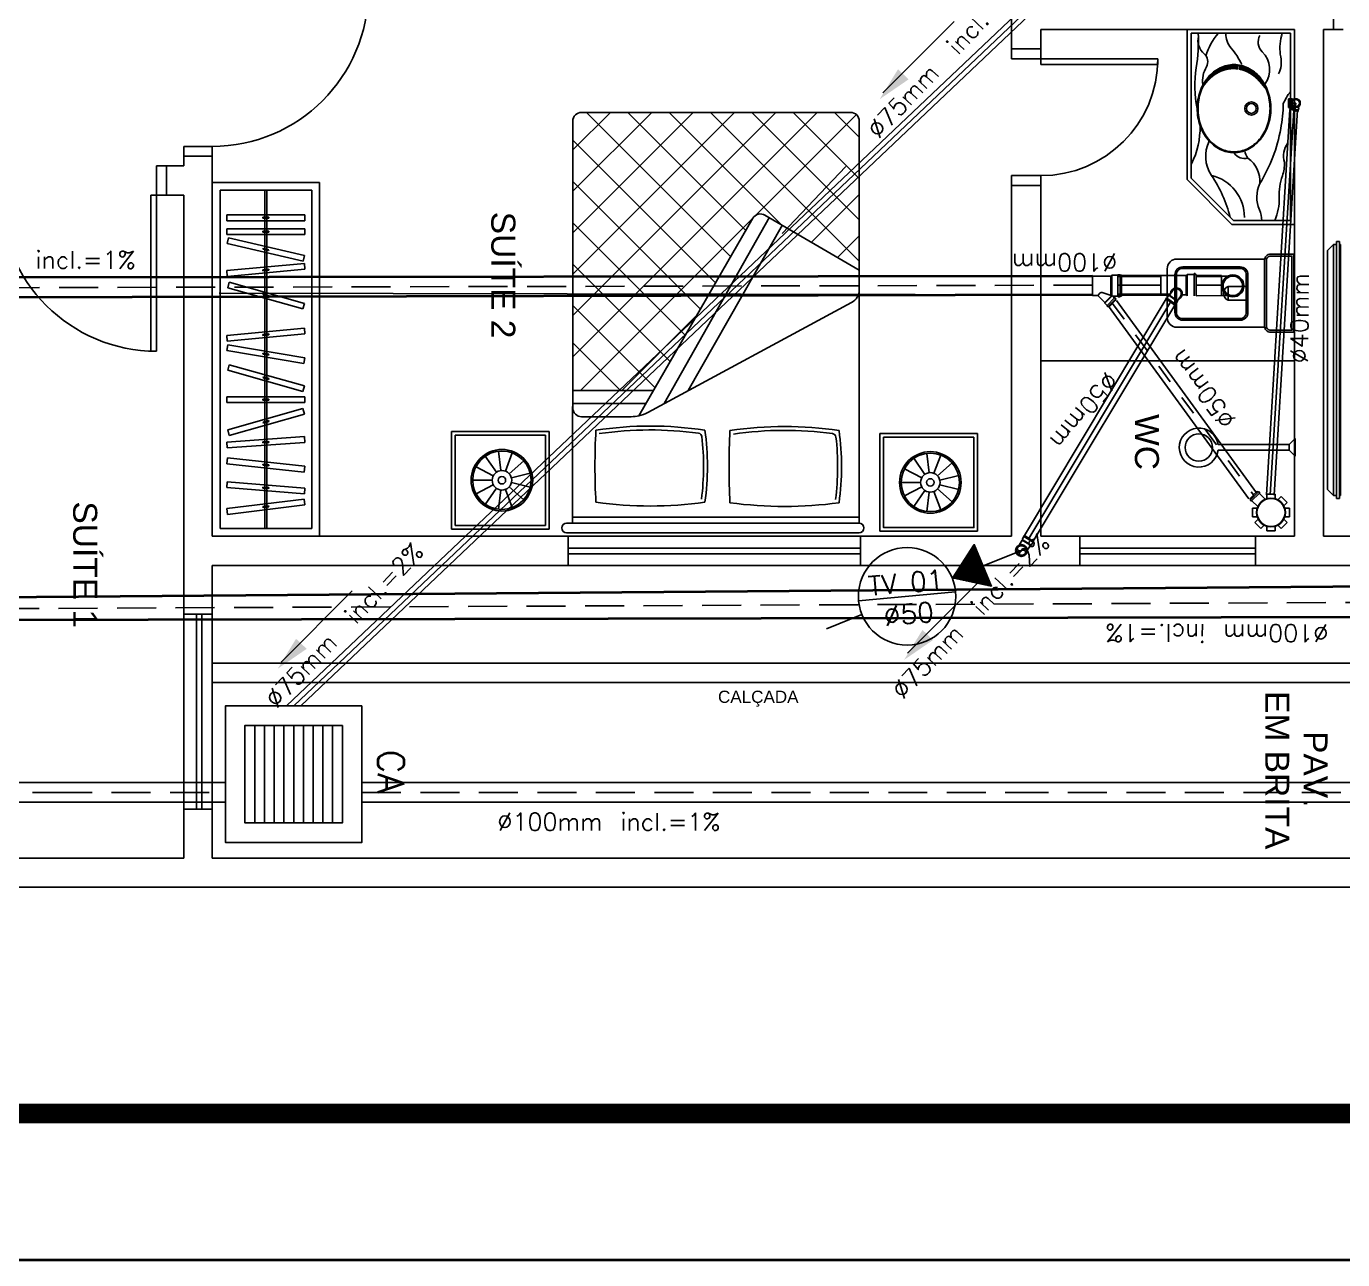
# Model space of a CAD drawing. Header units: millimetres. Extents: x 4595 to 4915, y 2085 to 2243.
# Drawn here: x 4718.72 to 4725.47, y 2168.76 to 2175.08 of the extents above; entities that cross this region are included whole.
import ezdxf
from ezdxf.enums import TextEntityAlignment as Align

# ---------------------------------------------------------------- set-up
doc = ezdxf.new("R2010")
doc.units = ezdxf.units.MM
doc.header["$LTSCALE"] = 0.8
doc.linetypes.add('HIDDEN', pattern=[0.375, 0.25, -0.125])
doc.linetypes.add('HIDDEN2', pattern=[0.1875, 0.125, -0.0625])
for name, color, linetype in [('02', 2, 'Continuous'), ('CONEXAO_ESGOTO', 7, 'Continuous'), ('DETALHE_CONEXAO_EG', 3, 'Continuous'), ('DIVERSOS', 4, 'Continuous'), ('HATCH', 8, 'Continuous'), ('MOVEIS', 7, 'Continuous'), ('parede', 2, 'Continuous'), ('PISO', 8, 'Continuous'), ('PORTAS', 3, 'Continuous'), ('SIMBOLOS_SANITÁRIO', 4, 'Continuous'), ('TUBULAÇÃO_ESGOTO', 6, 'Continuous'), ('TXT_0', 7, 'Continuous')]:
    doc.layers.add(name, color=color, linetype=linetype)
doc.styles.add('ADITIVOCAD', font='ROMANS.shx')
doc.styles.add('ROMANS', font='romans', dxfattribs={"height": 0.1})
doc.styles.add('SANSSERIF', font='sas_____.pfb', dxfattribs={"height": 1})
doc.styles.get("Standard").update_dxf_attribs({"font": 'txt.shx', "height": 0.12})

# ---------------------------------------------------------------- blocks, each defined once
blk = doc.blocks.new('AA')
at = {"layer": 'SIMBOLOS_SANITÁRIO'}
for p, q in [((1657.0062, 1303.8362), (1657.5062, 1303.8362)), ((1657.0062, 1303.7862), (1657.5062, 1303.7862)), ((1657.0062, 1303.7362), (1657.5062, 1303.7362)), ((1657.0062, 1303.6862), (1657.5062, 1303.6862)), ((1657.0062, 1303.6362), (1657.5062, 1303.6362)), ((1657.0062, 1303.5862), (1657.5062, 1303.5862)), ((1657.0062, 1303.5362), (1657.5062, 1303.5362)), ((1657.0062, 1303.4862), (1657.5062, 1303.4862)), ((1657.0062, 1303.4362), (1657.5062, 1303.4362))]:
    blk.add_line(p, q, dxfattribs=at)
for points in [[(1656.9062, 1303.9862), (1657.6062, 1303.9862), (1657.6062, 1303.2862), (1656.9062, 1303.2862)], [(1657.0062, 1303.8862), (1657.5062, 1303.8862), (1657.5062, 1303.3862), (1657.0062, 1303.3862)]]:
    blk.add_lwpolyline(points, close=True, dxfattribs=at)
blk = doc.blocks.new('Ads_egD_cxs150x150x50-p')
for p, q in [((-0.0825, 0.0514), (-0.0514, 0.0825)), ((-0.0514, 0.0825), (-0.0343, 0.0655)), ((-0.022, 0.0947), (-0.022, 0.0706)), ((-0.022, 0.0947), (0.022, 0.0947)), ((0.022, 0.0947), (0.022, 0.0706)), ((0.0514, 0.0825), (0.0343, 0.0655)), ((0.0514, 0.0825), (0.0825, 0.0514)), ((-0.0947, 0.022), (-0.0706, 0.022)), ((-0.0947, -0.022), (-0.0947, 0.022)), ((-0.0825, 0.0514), (-0.0655, 0.0343)), ((0.0825, 0.0514), (0.0655, 0.0343)), ((0.1124, 0.0268), (0.069, 0.0268)), ((0.1124, 0.0287), (0.1124, -0.0287)), ((0.1175, 0.0312), (0.1148, 0.0312)), ((0.12, 0.0287), (0.12, -0.0287)), ((0.1269, 0.0268), (0.12, 0.0268)), ((0.1269, 0.0268), (0.1269, -0.0268)), ((-0.0947, -0.022), (-0.0706, -0.022)), ((-0.0825, -0.0514), (-0.0655, -0.0343)), ((-0.0514, -0.0825), (-0.0825, -0.0514)), ((-0.0514, -0.0825), (-0.0343, -0.0655)), ((0.0514, -0.0825), (0.0343, -0.0655)), ((0.0825, -0.0514), (0.0514, -0.0825)), ((0.0825, -0.0514), (0.0655, -0.0343)), ((0.1124, -0.0268), (0.069, -0.0268)), ((0.1175, -0.0312), (0.1148, -0.0312)), ((0.1269, -0.0268), (0.12, -0.0268)), ((-0.022, -0.0947), (-0.022, -0.0706)), ((0.022, -0.0947), (-0.022, -0.0947)), ((0.022, -0.0947), (0.022, -0.0706))]:
    blk.add_line(p, q)
for radius in [0.074, 0.072]:
    blk.add_circle((0, 0), radius)
for centre, start, end in [((0.1148, 0.0287), 90, 180), ((0.1175, 0.0287), 360, 90), ((0.1148, -0.0287), 180, 270), ((0.1175, -0.0287), 270, 0)]:
    blk.add_arc(centre, 0.00245, start, end)
blk = doc.blocks.new('Ads_egD_90j100-s')
for p, q in [((0.0267, 0.0498), (0.0588, 0.0498)), ((0.0588, -0.0498), (0.0588, 0.0498)), ((0.0267, -0.0498), (0.0588, -0.0498))]:
    blk.add_line(p, q)
for radius in [0.0565, 0.05]:
    blk.add_circle((0, 0), radius)
blk = doc.blocks.new('Ads_egD_js100x50-p')
for p, q in [((0.0823, 0.0498), (-0.0125, 0.0498)), ((-0.0125, 0.0498), (-0.0125, -0.0498)), ((0.087, 0.0535), (0.0823, 0.0498)), ((0.0823, 0.0498), (0.0823, -0.05)), ((0.087, 0.0535), (0.087, -0.0517)), ((0.087, 0.0535), (0.1174, 0.0535)), ((0.1174, 0.0532), (0.1174, -0.0532)), ((0.1207, 0.0565), (0.1266, 0.0565)), ((0.1298, 0.0535), (0.1361, 0.0535)), ((0.1298, 0.0532), (0.1298, -0.0532)), ((0.1361, 0.0535), (0.1361, -0.0535)), ((0.0147, -0.0498), (-0.0125, -0.0498)), ((0.0147, -0.0498), (0.0279, -0.0365)), ((0.0511, -0.0862), (0.0147, -0.0498)), ((0.0937, -0.0541), (0.038, -0.0342)), ((0.0859, -0.0513), (0.0511, -0.0862)), ((0.0887, -0.0523), (0.0515, -0.0895)), ((0.0626, -0.1008), (0.1008, -0.0626)), ((0.1007, -0.0627), (0.0939, -0.056)), ((0.095, -0.0535), (0.1174, -0.0535)), ((0.1062, -0.0649), (0.1039, -0.0626)), ((0.1207, -0.0565), (0.1266, -0.0565)), ((0.1298, -0.0535), (0.1361, -0.0535)), ((0.0511, -0.0862), (0.0515, -0.0895)), ((0.0627, -0.1007), (0.0515, -0.0895)), ((0.0649, -0.1062), (0.0626, -0.1039)), ((0.068, -0.1062), (0.1062, -0.068)), ((0.0712, -0.1092), (0.0681, -0.1061)), ((0.0712, -0.1092), (0.1092, -0.0712)), ((0.1092, -0.0712), (0.1061, -0.0681))]:
    blk.add_line(p, q)
for centre, radius, start, end in [((0.1207, 0.0532), 0.00327, 90, 180), ((0.1266, 0.0532), 0.00327, 360, 90), ((0.0348, -0.0433), 0.00967, 70.34193, 135.13648), ((0.095, -0.0549), 0.00147, 90, 225), ((0.1023, -0.0641), 0.00219, 45, 135), ((0.1046, -0.0664), 0.00219, 315, 45), ((0.1207, -0.0532), 0.00327, 180, 270), ((0.1266, -0.0532), 0.00327, 270, 0), ((0.0641, -0.1023), 0.00219, 135, 225), ((0.0664, -0.1046), 0.00219, 225, 315)]:
    blk.add_arc(centre, radius, start, end)
blk = doc.blocks.new('Ads_egD_90j40-s')
for p, q in [((0.0096, 0.0202), (0.0174, 0.0202)), ((0.0191, 0.0214), (0.0174, 0.0202)), ((0.0174, 0.0202), (0.0174, 0.014)), ((0.0191, 0.0124), (0.0191, 0.0214)), ((0.0323, 0.0214), (0.0191, 0.0214)), ((0.0343, 0.0223), (0.0323, 0.0214)), ((0.0323, 0.0214), (0.0323, -0.0214)), ((0.0382, 0.0223), (0.0343, 0.0223)), ((0.0343, 0.0223), (0.0343, -0.0223)), ((0.0382, 0.0223), (0.0382, -0.0223)), ((0.0096, -0.0202), (0.0174, -0.0202)), ((0.0174, -0.0202), (0.0174, -0.014)), ((0.0191, -0.0214), (0.0174, -0.0202)), ((0.0191, -0.0124), (0.0191, -0.0214)), ((0.0323, -0.0214), (0.0191, -0.0214)), ((0.0343, -0.0223), (0.0323, -0.0214)), ((0.0382, -0.0223), (0.0343, -0.0223))]:
    blk.add_line(p, q)
for radius in [0.0223, 0.0184]:
    blk.add_circle((0, 0), radius)
blk = doc.blocks.new('Ads_egD_90j40-d')
for p, q in [((0, 0.0202), (0.0096, 0.0202)), ((0.0096, 0.0202), (0.0174, 0.0202)), ((0.0191, 0.0214), (0.0174, 0.0202)), ((0.0174, 0.0202), (0.0174, -0.0202)), ((0.0323, 0.0214), (0.0191, 0.0214)), ((0.0191, -0.0214), (0.0191, 0.0214)), ((0.0343, 0.0223), (0.0323, 0.0214)), ((0.0323, 0.0214), (0.0323, -0.0214)), ((0.0343, 0.0223), (0.0343, -0.0223)), ((0.0382, 0.0223), (0.0343, 0.0223)), ((0.0382, 0.0223), (0.0382, -0.0223)), ((0, -0.0202), (0.0096, -0.0202)), ((0.0096, -0.0202), (0.0174, -0.0202)), ((0.0191, -0.0214), (0.0174, -0.0202)), ((0.0323, -0.0214), (0.0191, -0.0214)), ((0.0343, -0.0223), (0.0323, -0.0214)), ((0.0382, -0.0223), (0.0343, -0.0223))]:
    blk.add_line(p, q)
for radius, start, end in [(0.0223, 64.62318, 295.37682), (0.0202, 90, 270)]:
    blk.add_arc((0, 0), radius, start, end)
blk = doc.blocks.new('Adh_Afn')
blk.add_line((-0.25, 0), (0.25, 0))
blk.add_circle((0, 0), 0.25)
at = {"flags": 8}
for tag, p in [('$AF', (0, 0.0703)), ('$DIAM', (0, -0.0909))]:
    blk.add_attdef(tag, text='', height=0.1, dxfattribs=at).set_placement(p, align=Align.MIDDLE)

msp = doc.modelspace()

# ---------------------------------------------------------------- hatches: boundary and pattern name
at = {"layer": 'HATCH'}
h = msp.add_hatch(dxfattribs=at)
h.set_pattern_fill('LINE,_O', color=256, scale=0.001, angle=90.43311)
h.set_pattern_definition([(90.43311085, (5721.9363006, 172.4025766), (-0.003174909288, -2.4000264e-05), [])])
h.paths.add_polyline_path([(4723.5813, 2172.4243), (4723.6698, 2172.2089), (4723.4692, 2172.2522)])

# ---------------------------------------------------------------- linework, layer by layer
for p, q in [((4724.6934, 2174.3049), (4724.9111, 2174.0871)), ((4724.6734, 2174.2967), (4724.9028, 2174.0671)), ((4725.2234, 2174.0671), (4724.9028, 2174.0671)), ((4725.2034, 2174.0871), (4724.9111, 2174.0871)), ((4725.2272, 2172.9682), (4725.1972, 2172.9382)), ((4725.2272, 2172.8782), (4725.2272, 2172.9682)), ((4725.1972, 2172.9382), (4724.832, 2172.9382)), ((4724.8322, 2172.9082), (4725.1972, 2172.9082)), ((4725.1972, 2172.9382), (4725.1972, 2172.9082)), ((4725.1972, 2172.9082), (4725.2272, 2172.8782))]:
    msp.add_line(p, q)
at = {"linetype": 'Continuous'}
msp.add_line((4724.719, 2173.8107), (4724.714, 2173.8107), dxfattribs=at)
for points in [[(4725.1028, 2174.6609, -0.083485), (4725.088, 2174.5727, -0.090959), (4725.0475, 2174.5011, -0.104004), (4724.9845, 2174.4514, -0.115577), (4724.914, 2174.4349, -0.115577), (4724.8435, 2174.4514, -0.104004), (4724.7805, 2174.5011, -0.090959), (4724.74, 2174.5727, -0.083485), (4724.7251, 2174.6609, -0.083485), (4724.74, 2174.7492, -0.090959), (4724.7805, 2174.8207, -0.104004), (4724.8435, 2174.8704, -0.115577), (4724.914, 2174.887, -0.115577), (4724.9845, 2174.8704, -0.104004), (4725.0475, 2174.8207, -0.090959), (4725.088, 2174.7492, -0.083485)], [(4725.0986, 2174.6609, -0.083485), (4725.084, 2174.574, -0.090959), (4725.0443, 2174.5038, -0.104004), (4724.9826, 2174.4552, -0.115577), (4724.914, 2174.4391, -0.115577), (4724.8454, 2174.4552, -0.104004), (4724.7837, 2174.5038, -0.090959), (4724.7439, 2174.574, -0.083485), (4724.7293, 2174.6609, -0.083485), (4724.7439, 2174.7478, -0.090959), (4724.7837, 2174.8181, -0.104004), (4724.8454, 2174.8667, -0.115577), (4724.914, 2174.8828, -0.115577), (4724.9826, 2174.8667, -0.104004), (4725.0443, 2174.8181, -0.090959), (4725.084, 2174.7478, -0.083485)], [(4725.0709, 2173.8844, -0.414214), (4725.1009, 2173.9144), (4725.2209, 2173.9144), (4725.2209, 2173.5144), (4725.1009, 2173.5144, -0.414214), (4725.0709, 2173.5444)], [(4725.0809, 2173.8844, -0.414214), (4725.1009, 2173.9044), (4725.2109, 2173.9044), (4725.2109, 2173.5244), (4725.1009, 2173.5244, -0.414214), (4725.0809, 2173.5444)], [(4724.9455, 2173.5756, 0.414214), (4724.9855, 2173.6156), (4724.9855, 2173.8092, 0.414214), (4724.9455, 2173.8492), (4724.6505, 2173.8492, 0.414214), (4724.6105, 2173.8092), (4724.6105, 2173.6156, 0.414214), (4724.6505, 2173.5756)], [(4724.9455, 2173.5842, 0.414214), (4724.977, 2173.6156), (4724.977, 2173.8092, 0.414214), (4724.9455, 2173.8407), (4724.6505, 2173.8407, 0.414214), (4724.619, 2173.8092), (4724.619, 2173.6156, 0.414214), (4724.6505, 2173.5842)]]:
    msp.add_lwpolyline(points, format="xyb", close=True)
msp.add_lwpolyline([(4725.0709, 2173.8894), (4724.6209, 2173.8894, 0.414214), (4724.5709, 2173.8394), (4724.5709, 2173.5894, 0.414214), (4724.6209, 2173.5394), (4725.0713, 2173.5394)], format="xyb")
msp.add_lwpolyline([(4724.977, 2173.6782), (4724.8834, 2173.6782), (4724.8834, 2173.7488), (4724.977, 2173.7488)])
for centre, radius in [((4725.0028, 2174.6616), 0.0339), ((4725.0028, 2174.6616), 0.025), ((4724.7332, 2172.9223), 0.07)]:
    msp.add_circle(centre, radius)
for centre, radius, start, end in [((4725.2952, 2174.7796), 0.5823, 171.03619, 191.75985), ((4724.877, 2174.8065), 0.1245, 146.66672, 191.0045), ((4725.3656, 2174.6086), 0.2131, 139.52705, 158.99852), ((4724.3369, 2174.7057), 0.83, 349.80782, 358.56791), ((4724.3058, 2174.5676), 0.4342, 334.10974, 0.67529), ((4724.3461, 2174.7041), 0.8206, 328.58927, 349.80782), ((4724.9441, 2174.4162), 0.1756, 153.70977, 213.80925), ((4725.0338, 2174.4486), 0.0639, 183.16644, 220.73391), ((4725.2856, 2174.4176), 0.1173, 145.0061, 195.69212), ((4724.8425, 2174.307), 0.1624, 154.10974, 156.63593), ((4724.9684, 2174.4687), 0.0641, 211.88652, 285.41313), ((4724.8993, 2174.2872), 0.1475, 355.81055, 54.28252), ((4724.9828, 2174.3791), 0.19, 340.7323, 2.05259), ((4724.2165, 2173.929), 0.7001, 14.46313, 33.80925), ((4724.7456, 2174.1031), 0.2217, 0.02853, 76.2784), ((4725.4493, 2174.216), 0.3042, 160.7323, 182.11655), ((4725.1915, 2174.2067), 0.1609, 154.33735, 203.87401), ((4724.876, 2174.1948), 0.2696, 336.43852, 2.11655), ((4724.9162, 2174.0849), 0.1401, 0.88874, 23.87401), ((4724.8994, 2173.7135), 0.0388, 114.39508, 245.60492), ((4724.7332, 2172.9223), 0.1, 9.14559, 351.89103)]:
    msp.add_arc(centre, radius, start, end)
for points in [[(4724.8101, 2174.8494), (4724.8193, 2174.8335), (4724.7948, 2174.8361), (4724.8098, 2174.8268)], [(4724.8285, 2174.8622), (4724.8407, 2174.8458), (4724.8101, 2174.8494), (4724.8193, 2174.8335)], [(4724.8435, 2174.8704), (4724.8547, 2174.8518), (4724.8285, 2174.8622), (4724.8407, 2174.8458)], [(4724.8589, 2174.8771), (4724.8683, 2174.8563), (4724.8435, 2174.8704), (4724.8547, 2174.8518)], [(4724.8714, 2174.8811), (4724.8829, 2174.8596), (4724.8589, 2174.8771), (4724.8683, 2174.8563)], [(4724.8889, 2174.885), (4724.8999, 2174.8617), (4724.8714, 2174.8811), (4724.8829, 2174.8596)], [(4724.8994, 2174.8863), (4724.9091, 2174.862), (4724.8889, 2174.885), (4724.8999, 2174.8617)], [(4724.9124, 2174.8869), (4724.9176, 2174.8619), (4724.8994, 2174.8863), (4724.9091, 2174.862)], [(4724.926, 2174.8865), (4724.9258, 2174.8613), (4724.9124, 2174.8869), (4724.9176, 2174.8619)], [(4724.9336, 2174.8857), (4724.9368, 2174.8599), (4724.926, 2174.8865), (4724.9258, 2174.8613)], [(4724.9518, 2174.8824), (4724.9537, 2174.8561), (4724.9353, 2174.8855), (4724.9391, 2174.8595)], [(4724.9673, 2174.8777), (4724.9613, 2174.8538), (4724.9518, 2174.8824), (4724.9537, 2174.8561)], [(4724.9871, 2174.8691), (4724.9688, 2174.851), (4724.9673, 2174.8777), (4724.9613, 2174.8538)], [(4725.0019, 2174.8606), (4724.9798, 2174.8462), (4724.9871, 2174.8691), (4724.9688, 2174.851)], [(4725.0178, 2174.8495), (4724.9822, 2174.845), (4725.0019, 2174.8606), (4724.9798, 2174.8462)], [(4725.0326, 2174.8367), (4724.9987, 2174.8357), (4725.0178, 2174.8495), (4724.9822, 2174.845)], [(4724.7525, 2174.7784), (4724.7623, 2174.7772), (4724.7455, 2174.7636), (4724.757, 2174.7706)], [(4724.7584, 2174.7894), (4724.7704, 2174.7873), (4724.7525, 2174.7784), (4724.7623, 2174.7772)], [(4724.771, 2174.8087), (4724.7828, 2174.8023), (4724.7584, 2174.7894), (4724.7704, 2174.7873)], [(4724.7831, 2174.8238), (4724.7963, 2174.8158), (4724.771, 2174.8087), (4724.7828, 2174.8023)], [(4724.7948, 2174.8361), (4724.8098, 2174.8268), (4724.7831, 2174.8238), (4724.7963, 2174.8158)], [(4725.045, 2174.8238), (4725.0116, 2174.8268), (4725.0326, 2174.8367), (4724.9987, 2174.8357)], [(4725.056, 2174.8099), (4725.0215, 2174.8189), (4725.045, 2174.8238), (4725.0116, 2174.8268)], [(4725.0603, 2174.8039), (4725.0308, 2174.8104), (4725.056, 2174.8099), (4725.0215, 2174.8189)], [(4725.0675, 2174.7929), (4725.0366, 2174.8044), (4725.0603, 2174.8039), (4725.0308, 2174.8104)], [(4725.0737, 2174.7819), (4725.0456, 2174.7942), (4725.0675, 2174.7929), (4725.0366, 2174.8044)], [(4725.0789, 2174.7715), (4725.0548, 2174.7832), (4725.0737, 2174.7819), (4725.0456, 2174.7942)], [(4725.0895, 2174.7414), (4725.0622, 2174.7743), (4725.0789, 2174.7715), (4725.0548, 2174.7832)], [(4724.7455, 2174.7636), (4724.757, 2174.7706), (4724.7401, 2174.7493), (4724.7503, 2174.7621)], [(4725.0794, 2174.7705), (4725.0895, 2174.7414), (4725.0793, 2174.7707), (4725.0905, 2174.7417)], [(4725.0793, 2174.7707), (4725.0905, 2174.7417), (4725.0896, 2174.7415), (4725.0912, 2174.7391)]]:
    msp.add_solid(points)
at = {"layer": '02', "color": 6, "lineweight": 40}
for p, q in [((4724.1878, 2173.8015), (4717.248, 2173.7939)), ((4724.5389, 2173.8015), (4724.3199, 2173.8015)), ((4724.8492, 2173.8015), (4724.7192, 2173.8016)), ((4724.1878, 2173.7059), (4717.2496, 2173.689)), ((4724.583, 2173.7052), (4724.3199, 2173.7052)), ((4715.2854, 2172.1279), (4731.5576, 2172.2598)), ((4715.2854, 2172.0322), (4731.5576, 2172.067))]:
    msp.add_line(p, q, dxfattribs=at)
at = {"layer": '02', "lineweight": 40}
msp.add_lwpolyline([(4703.7996, 2168.7568), (4764.9996, 2168.7568), (4764.9996, 2213.3068), (4703.7996, 2213.3068)], close=True, dxfattribs=at)
at = {"layer": '02', "lineweight": 40, "const_width": 0.1}
msp.add_lwpolyline([(4704.5496, 2169.5068), (4764.2496, 2169.5068), (4764.2496, 2212.5568), (4704.5496, 2212.5568)], close=True, dxfattribs=at)
at = {"layer": 'CONEXAO_ESGOTO', "lineweight": 18}
msp.add_line((4722.9222, 2174.3644), (4722.5955, 2174.0202), dxfattribs=at)
for points in [[(4723.0965, 2174.7092), (4723.2449, 2174.811), (4723.1905, 2174.8627)], [(4720.0092, 2171.788), (4720.1576, 2171.8899), (4720.1032, 2171.9415)], [(4723.222, 2171.8335), (4723.3704, 2171.9354), (4723.316, 2171.987)]]:
    msp.add_solid(points, dxfattribs=at)
at = {"layer": 'DETALHE_CONEXAO_EG'}
for p, q in [((4724.5389, 2173.8056), (4724.669, 2173.8057)), ((4724.5389, 2173.8056), (4724.5389, 2173.706)), ((4724.669, 2173.8057), (4724.674, 2173.8107)), ((4724.669, 2173.7057), (4724.669, 2173.8057)), ((4724.674, 2173.7007), (4724.674, 2173.8107)), ((4724.709, 2173.8107), (4724.674, 2173.8107)), ((4724.714, 2173.8157), (4724.709, 2173.8157)), ((4724.709, 2173.8157), (4724.709, 2173.8107)), ((4724.709, 2173.7007), (4724.709, 2173.8107)), ((4724.714, 2173.8107), (4724.714, 2173.8157)), ((4724.719, 2173.8107), (4724.714, 2173.8107)), ((4724.719, 2173.7007), (4724.719, 2173.8107)), ((4724.5389, 2173.706), (4724.5835, 2173.7059)), ((4724.5685, 2173.6891), (4724.5787, 2173.7034)), ((4724.5787, 2173.7034), (4724.6235, 2173.6716)), ((4724.5822, 2173.704), (4724.5978, 2173.7261)), ((4724.6229, 2173.6751), (4724.5822, 2173.704)), ((4724.6477, 2173.7057), (4724.669, 2173.7057)), ((4724.669, 2173.7057), (4724.674, 2173.7007)), ((4724.5651, 2173.6885), (4724.5665, 2173.6905)), ((4724.5671, 2173.6871), (4724.5651, 2173.6885)), ((4724.5657, 2173.685), (4724.5671, 2173.6871)), ((4724.5657, 2173.685), (4724.6105, 2173.6532)), ((4724.5665, 2173.6905), (4724.5685, 2173.6891)), ((4724.5671, 2173.6871), (4724.612, 2173.6553)), ((4724.5685, 2173.6891), (4724.6134, 2173.6573)), ((4724.6134, 2173.6573), (4724.6235, 2173.6716)), ((4723.8278, 2172.448), (4723.8112, 2172.4217)), ((4723.8364, 2172.4662), (4723.827, 2172.4514)), ((4723.8735, 2172.4221), (4723.827, 2172.4514)), ((4723.8278, 2172.448), (4723.8701, 2172.4213)), ((4723.8356, 2172.4697), (4723.8343, 2172.4676)), ((4723.8343, 2172.4676), (4723.8364, 2172.4662)), ((4723.8377, 2172.4683), (4723.8356, 2172.4697)), ((4723.8829, 2172.4368), (4723.8364, 2172.4662)), ((4723.8391, 2172.4705), (4723.8377, 2172.4683)), ((4723.8391, 2172.4705), (4723.8377, 2172.4683)), ((4723.8842, 2172.439), (4723.8377, 2172.4683)), ((4723.8855, 2172.4411), (4723.8391, 2172.4705)), ((4723.8701, 2172.4213), (4723.8534, 2172.395)), ((4723.8701, 2172.4213), (4723.8735, 2172.4221)), ((4723.8829, 2172.4368), (4723.8735, 2172.4221)), ((4723.885, 2172.4355), (4723.8829, 2172.4368)), ((4723.8855, 2172.4411), (4723.8842, 2172.439)), ((4723.8842, 2172.439), (4723.8863, 2172.4376)), ((4723.8863, 2172.4376), (4723.885, 2172.4355))]:
    msp.add_line(p, q, dxfattribs=at)
at = {"layer": 'DETALHE_CONEXAO_EG', "color": 3}
msp.add_line((4724.719, 2173.7007), (4724.719, 2173.8107), dxfattribs=at)
at = {"layer": 'DETALHE_CONEXAO_EG'}
for radius in [0.03, 0.03, 0.0275, 0.0275]:
    msp.add_circle((4723.8235, 2172.3944), radius, dxfattribs=at)
for centre, radius, start, end in [((4724.6182, 2173.7116), 0.03, 291.11284, 178.22746), ((4724.6182, 2173.7116), 0.0275, 300.05017, 169.29013), ((4724.6182, 2173.7116), 0.025, 324.67015, 144.67015), ((4723.8235, 2172.3944), 0.025, 5.1209, 185.11689), ((4723.8235, 2172.3944), 0.025, 327.70163, 147.69763), ((4723.8235, 2172.3944), 0.025, 147.70037, 327.69636), ((4723.8235, 2172.3944), 0.025, 185.11964, 5.11563), ((4723.8105, 2172.3988), 0.0137, 209.14382, 341.09145), ((4723.8159, 2172.4057), 0.0137, 171.72455, 303.67218), ((4723.8364, 2172.3899), 0.0137, 29.14382, 161.09145), ((4723.8311, 2172.383), 0.0137, 351.72455, 123.67218)]:
    msp.add_arc(centre, radius, start, end, dxfattribs=at)
at = {"layer": 'DIVERSOS'}
for p, q in [((4723.8235, 2172.3944), (4723.4692, 2172.2522)), ((4722.8235, 2171.9933), (4723.0051, 2172.0661))]:
    msp.add_line(p, q, dxfattribs=at)
msp.add_lwpolyline([(4723.4692, 2172.2522), (4723.5813, 2172.4243), (4723.6698, 2172.2089)], dxfattribs=at)
msp.add_circle((4723.2371, 2172.1592), 0.25, dxfattribs=at)
at = {"layer": 'MOVEIS'}
for p, q in [((4723.4787, 2175.1079), (4723.1133, 2174.7426)), ((4722.7762, 2174.6418), (4721.5226, 2173.3882)), ((4722.3519, 2174.6418), (4721.5226, 2173.8125)), ((4722.564, 2174.6418), (4721.5226, 2173.6003)), ((4722.1398, 2174.6418), (4721.5226, 2174.0246)), ((4721.9276, 2174.6418), (4721.5226, 2174.2367)), ((4721.7155, 2174.6418), (4721.5226, 2174.4489)), ((4722.3327, 2173.9012), (4721.5922, 2174.6418)), ((4722.4104, 2174.0357), (4721.8043, 2174.6418)), ((4722.5937, 2174.0645), (4722.0164, 2174.6418)), ((4722.9917, 2173.8787), (4722.2286, 2174.6418)), ((4722.9917, 2174.0908), (4722.4407, 2174.6418)), ((4722.9917, 2174.3029), (4722.6528, 2174.6418)), ((4722.9917, 2174.5151), (4722.865, 2174.6418)), ((4722.976, 2174.6295), (4721.5621, 2173.2156)), ((4722.2551, 2173.7667), (4721.5226, 2174.4992)), ((4722.1775, 2173.6322), (4721.5226, 2174.2871)), ((4722.9917, 2174.2209), (4722.7462, 2173.9755)), ((4722.0999, 2173.4977), (4721.5226, 2174.075)), ((4722.9917, 2174.0088), (4722.8802, 2173.8973)), ((4722.0222, 2173.3632), (4721.5226, 2173.8628)), ((4722.9908, 2173.7209), (4722.9908, 2172.5353)), ((4721.9446, 2173.2287), (4721.5226, 2173.6507)), ((4722.1592, 2173.6006), (4721.7742, 2173.2156)), ((4721.7672, 2173.2156), (4721.5226, 2173.4602)), ((4721.5208, 2173.1335), (4721.5208, 2172.5353)), ((4721.153, 2172.8042), (4721.141, 2172.9035)), ((4721.1768, 2172.8013), (4721.2122, 2172.8948)), ((4723.3503, 2172.7934), (4723.3382, 2172.8927)), ((4723.374, 2172.7905), (4723.4095, 2172.884)), ((4721.1148, 2172.7778), (4721.0262, 2172.8243)), ((4721.1306, 2172.7957), (4721.0738, 2172.878)), ((4721.1965, 2172.7877), (4721.2713, 2172.854)), ((4723.3279, 2172.7849), (4723.2711, 2172.8672)), ((4723.3937, 2172.7769), (4723.4686, 2172.8432)), ((4721.109, 2172.7546), (4721.009, 2172.7546)), ((4721.2076, 2172.7665), (4721.3047, 2172.7905)), ((4723.312, 2172.767), (4723.2235, 2172.8135)), ((4723.4048, 2172.7557), (4723.5019, 2172.7796)), ((4721.1148, 2172.7313), (4721.0262, 2172.6848)), ((4721.1306, 2172.7134), (4721.0738, 2172.6311)), ((4721.153, 2172.7049), (4721.141, 2172.6057)), ((4721.1768, 2172.7078), (4721.2122, 2172.6143)), ((4721.1965, 2172.7214), (4721.2713, 2172.6551)), ((4721.2076, 2172.7426), (4721.3047, 2172.7187)), ((4723.3063, 2172.7437), (4723.2063, 2172.7437)), ((4723.312, 2172.7205), (4723.2235, 2172.674)), ((4723.3279, 2172.7026), (4723.2711, 2172.6203)), ((4723.3503, 2172.6941), (4723.3382, 2172.5948)), ((4723.374, 2172.697), (4723.4095, 2172.6035)), ((4723.3937, 2172.7106), (4723.4686, 2172.6443)), ((4723.4048, 2172.7318), (4723.5019, 2172.7079)), ((4721.5208, 2172.5653), (4722.9908, 2172.5653)), ((4722.9908, 2172.5353), (4722.9908, 2172.5953)), ((4721.4908, 2172.5353), (4722.9908, 2172.5353)), ((4721.4908, 2172.4853), (4722.9908, 2172.4853)), ((4723.6041, 2172.2323), (4723.2388, 2171.867)), ((4720.3914, 2172.1868), (4720.0261, 2171.8215))]:
    msp.add_line(p, q, dxfattribs=at)
at = {"layer": 'MOVEIS', "linetype": 'Continuous'}
for points in [[(4721.8617, 2173.085), (4722.4465, 2174.0984, -0.415665), (4722.5078, 2174.1146), (4722.9917, 2173.8322), (4722.9917, 2174.4071), (4722.9917, 2174.5966, 0.414214), (4722.9467, 2174.6416), (4721.5676, 2174.6416, 0.414214), (4721.5226, 2174.5966), (4721.5226, 2174.4071), (4721.5226, 2173.1257, 0.414214), (4721.5676, 2173.0807), (4721.8227, 2173.0807, 0.055363)], [(4722.9917, 2173.8322), (4722.5078, 2174.1146, 0.415665), (4722.4465, 2174.0984), (4721.8617, 2173.085, 0.068584), (4721.9072, 2173.1021), (4722.9521, 2173.6663, 0.275591), (4722.9917, 2173.7327)]]:
    msp.add_lwpolyline(points, format="xyb", close=True, dxfattribs=at)
for points in [[(4721.9913, 2173.1481), (4722.5308, 2174.1036)], [(4722.1149, 2173.2156), (4722.5983, 2174.0643)], [(4721.5254, 2173.2156), (4721.9351, 2173.2156)], [(4721.5226, 2173.1481), (4721.8957, 2173.1481)]]:
    msp.add_lwpolyline(points, dxfattribs=at)
at = {"layer": 'MOVEIS'}
for points in [[(4721.4008, 2173.0045), (4720.9008, 2173.0045), (4720.9008, 2172.5045), (4721.4008, 2172.5045)], [(4721.3822, 2172.9858), (4720.9195, 2172.9858), (4720.9195, 2172.5232), (4721.3822, 2172.5232)], [(4723.5981, 2172.9937), (4723.0981, 2172.9937), (4723.0981, 2172.4937), (4723.5981, 2172.4937)], [(4723.5795, 2172.975), (4723.1168, 2172.975), (4723.1168, 2172.5123), (4723.5795, 2172.5123)]]:
    msp.add_lwpolyline(points, close=True, dxfattribs=at)
for centre, radius in [((4721.159, 2172.7546), 0.1578), ((4721.159, 2172.7546), 0.15), ((4723.3563, 2172.7437), 0.1578), ((4723.3563, 2172.7437), 0.15), ((4721.159, 2172.7546), 0.05), ((4721.159, 2172.7546), 0.019), ((4723.3563, 2172.7437), 0.05), ((4723.3563, 2172.7437), 0.019)]:
    msp.add_circle(centre, radius, dxfattribs=at)
for centre, radius, start, end in [((4721.9208, 2171.1884), 1.8443, 81.27584, 98.72416), ((4722.6085, 2171.1862), 1.8443, 81.27584, 98.72416), ((4725.1538, 2172.8265), 3.5176, 176.98842, 183.01158), ((4721.9208, 2171.1884), 1.8243, 82.23291, 98.26343), ((4722.1646, 2172.9761), 0.02, 6.4988, 82.23291), ((4720.8514, 2172.8265), 1.3417, 352.80483, 6.4988), ((4720.8514, 2172.8265), 1.3617, 352.19981, 7.80019), ((4725.8415, 2172.8243), 3.5176, 176.98842, 183.01158), ((4722.6085, 2171.1862), 1.8243, 82.23291, 98.26343), ((4722.8524, 2172.9739), 0.02, 6.4988, 82.23291), ((4721.5392, 2172.8243), 1.3417, 352.80483, 6.4988), ((4721.5392, 2172.8243), 1.3617, 352.19981, 7.80019), ((4721.9208, 2174.6705), 2.048, 262.1494, 277.8506), ((4722.6085, 2174.6683), 2.048, 262.1494, 277.8506), ((4721.4908, 2172.5103), 0.025, 90, 270), ((4722.9908, 2172.5103), 0.025, 270, 90)]:
    msp.add_arc(centre, radius, start, end, dxfattribs=at)
at = {"layer": 'parede', "color": 253}
for p, q in [((4723.7734, 2174.9671), (4723.7734, 2175.3671)), ((4725.4234, 2175.0671), (4725.4234, 2175.2171)), ((4725.2234, 2175.0671), (4723.9234, 2175.0671)), ((4723.9234, 2175.0671), (4723.9234, 2174.9171)), ((4725.2234, 2175.0671), (4724.6734, 2175.0671)), ((4724.6734, 2175.0671), (4724.6734, 2174.2967)), ((4724.6934, 2175.0471), (4724.6934, 2174.3049)), ((4725.2034, 2175.0471), (4724.6934, 2175.0471)), ((4725.2034, 2175.0471), (4725.2034, 2174.0871)), ((4725.2234, 2172.4671), (4725.2234, 2175.0671)), ((4725.2234, 2175.0671), (4725.2234, 2174.0671)), ((4725.3734, 2172.4671), (4725.3734, 2175.0671)), ((4725.3734, 2175.0671), (4725.4234, 2175.0671)), ((4725.4234, 2175.0671), (4725.4734, 2175.0671)), ((4723.9234, 2174.9671), (4723.7734, 2174.9671)), ((4723.7734, 2174.9171), (4723.7734, 2174.9671)), ((4723.9234, 2174.9171), (4723.7734, 2174.9171)), ((4723.9234, 2174.9171), (4724.5234, 2174.9171)), ((4723.9234, 2174.8871), (4723.9234, 2174.9171)), ((4724.5234, 2174.9171), (4724.5234, 2174.8871)), ((4724.5234, 2174.8871), (4723.9234, 2174.8871)), ((4719.5278, 2174.4671), (4719.5278, 2174.3666)), ((4719.6734, 2174.4671), (4719.5278, 2174.4671)), ((4719.5278, 2174.4671), (4719.5278, 2174.4671)), ((4719.6734, 2172.4671), (4719.6734, 2174.4671)), ((4719.6734, 2174.4171), (4719.6734, 2174.4671)), ((4719.6734, 2174.4171), (4719.5278, 2174.4171)), ((4719.6734, 2172.4671), (4719.6734, 2174.4171)), ((4719.6734, 2172.4671), (4719.6734, 2174.4171)), ((4719.3878, 2174.2166), (4719.3878, 2174.3666)), ((4719.3878, 2174.3666), (4719.4378, 2174.3666)), ((4719.4378, 2174.3666), (4719.5278, 2174.3666)), ((4719.4378, 2174.2166), (4719.4378, 2174.3666)), ((4723.7734, 2172.4671), (4723.7734, 2174.3171)), ((4723.9234, 2174.3171), (4723.7734, 2174.3171)), ((4723.7734, 2174.3171), (4723.7734, 2174.2671)), ((4723.9234, 2172.4671), (4723.9234, 2174.3171)), ((4723.9234, 2174.2671), (4723.9234, 2174.3171)), ((4719.6734, 2172.4671), (4719.6734, 2174.2824)), ((4719.6734, 2174.2824), (4720.2234, 2174.2824)), ((4719.7134, 2172.5071), (4719.7134, 2174.2424)), ((4719.7134, 2174.2424), (4720.1834, 2174.2424)), ((4719.9434, 2172.5071), (4719.9434, 2174.2424)), ((4719.9534, 2172.5071), (4719.9534, 2174.2424)), ((4720.1834, 2174.2424), (4720.1834, 2172.5071)), ((4720.2234, 2174.2824), (4720.2234, 2172.4671)), ((4723.9234, 2174.2671), (4723.7734, 2174.2671)), ((4719.3578, 2173.4166), (4719.3578, 2174.2166)), ((4719.3578, 2174.2166), (4719.3878, 2174.2166)), ((4719.3878, 2174.2166), (4719.3878, 2173.4166)), ((4719.4378, 2174.2166), (4719.3878, 2174.2166)), ((4719.4378, 2174.2166), (4719.5278, 2174.2166)), ((4719.5278, 2174.2166), (4719.5278, 2172.0671)), ((4720.1484, 2174.1161), (4719.7484, 2174.1161)), ((4719.7484, 2174.0861), (4719.7484, 2174.1161)), ((4719.9335, 2174.1036), (4719.9335, 2174.0986)), ((4719.9335, 2174.1036), (4719.9633, 2174.1036)), ((4719.9633, 2174.0986), (4719.9633, 2174.1036)), ((4720.1484, 2174.0861), (4720.1484, 2174.1161)), ((4720.1484, 2174.0861), (4719.7484, 2174.0861)), ((4720.1484, 2174.0448), (4719.7484, 2174.0448)), ((4719.7484, 2174.0148), (4719.7484, 2174.0448)), ((4719.9335, 2174.0986), (4719.9633, 2174.0986)), ((4719.9335, 2174.0323), (4719.9335, 2174.0273)), ((4719.9335, 2174.0323), (4719.9633, 2174.0323)), ((4719.9633, 2174.0273), (4719.9633, 2174.0323)), ((4720.1484, 2174.0148), (4720.1484, 2174.0448)), ((4720.1484, 2174.0148), (4719.7484, 2174.0148)), ((4719.7498, 2173.9696), (4719.7567, 2173.9988)), ((4720.1391, 2173.8777), (4719.7498, 2173.9696)), ((4720.146, 2173.9069), (4719.7567, 2173.9988)), ((4719.9335, 2174.0273), (4719.9633, 2174.0273)), ((4725.4547, 2173.9791), (4725.4394, 2173.9791)), ((4725.4394, 2173.9791), (4725.4394, 2172.6612)), ((4725.4547, 2172.6612), (4725.4547, 2173.9791)), ((4719.9339, 2173.9441), (4719.9327, 2173.9393)), ((4719.9327, 2173.9393), (4719.9618, 2173.9324)), ((4719.9339, 2173.9441), (4719.9629, 2173.9373)), ((4719.9618, 2173.9324), (4719.9629, 2173.9373)), ((4720.1391, 2173.8777), (4720.146, 2173.9069)), ((4725.4241, 2173.9638), (4725.3936, 2173.9333)), ((4725.3936, 2173.9333), (4725.3936, 2172.707)), ((4725.4394, 2173.9638), (4725.4241, 2173.9638)), ((4725.4241, 2173.9638), (4725.4241, 2172.6764)), ((4725.4241, 2172.6764), (4725.4241, 2173.9638)), ((4725.4394, 2172.6764), (4725.4394, 2173.9638)), ((4725.4598, 2173.9638), (4725.4547, 2173.9638)), ((4725.4547, 2173.9638), (4725.4547, 2172.6764)), ((4725.4598, 2172.6764), (4725.4598, 2173.9638)), ((4720.1459, 2173.867), (4719.7477, 2173.8298)), ((4719.7505, 2173.7999), (4719.7477, 2173.8298)), ((4720.1487, 2173.8371), (4719.7505, 2173.7999)), ((4719.9331, 2173.8345), (4719.9628, 2173.8373)), ((4719.9331, 2173.8345), (4719.9335, 2173.8296)), ((4719.9335, 2173.8296), (4719.9633, 2173.8323)), ((4719.9633, 2173.8323), (4719.9628, 2173.8373)), ((4720.1487, 2173.8371), (4720.1459, 2173.867)), ((4719.7526, 2173.742), (4719.7607, 2173.7709)), ((4720.1457, 2173.6621), (4719.7607, 2173.7709)), ((4720.1375, 2173.6332), (4719.7526, 2173.742)), ((4719.9354, 2173.7085), (4719.934, 2173.7037)), ((4719.934, 2173.7037), (4719.9628, 2173.6956)), ((4719.9354, 2173.7085), (4719.9641, 2173.7004)), ((4719.9628, 2173.6956), (4719.9641, 2173.7004)), ((4720.1375, 2173.6332), (4720.1457, 2173.6621)), ((4720.1459, 2173.5351), (4719.7477, 2173.4979)), ((4719.7505, 2173.468), (4719.7477, 2173.4979)), ((4720.1487, 2173.5052), (4719.7505, 2173.468)), ((4719.9331, 2173.5026), (4719.9628, 2173.5054)), ((4719.9331, 2173.5026), (4719.9335, 2173.4977)), ((4719.9335, 2173.4977), (4719.9633, 2173.5005)), ((4719.9633, 2173.5005), (4719.9628, 2173.5054)), ((4720.1487, 2173.5052), (4720.1459, 2173.5351)), ((4719.7483, 2173.4199), (4719.7533, 2173.4495)), ((4720.1478, 2173.3834), (4719.7533, 2173.4495)), ((4719.3878, 2173.4166), (4719.3578, 2173.4166)), ((4720.1428, 2173.3538), (4719.7483, 2173.4199)), ((4719.9337, 2173.4066), (4719.9328, 2173.4016)), ((4719.9328, 2173.4016), (4719.9623, 2173.3967)), ((4719.9337, 2173.4066), (4719.9631, 2173.4016)), ((4719.9623, 2173.3967), (4719.9631, 2173.4016)), ((4720.1428, 2173.3538), (4720.1478, 2173.3834)), ((4723.9274, 2173.3671), (4725.2234, 2173.3671)), ((4725.2234, 2172.4671), (4725.2234, 2173.3671)), ((4719.7526, 2173.3185), (4719.7607, 2173.3474)), ((4720.1375, 2173.2097), (4719.7526, 2173.3185)), ((4720.1457, 2173.2386), (4719.7607, 2173.3474)), ((4719.9354, 2173.285), (4719.934, 2173.2802)), ((4719.934, 2173.2802), (4719.9628, 2173.2721)), ((4719.9354, 2173.285), (4719.9641, 2173.2769)), ((4719.9628, 2173.2721), (4719.9641, 2173.2769)), ((4720.1375, 2173.2097), (4720.1457, 2173.2386)), ((4720.1484, 2173.1829), (4719.7484, 2173.1829)), ((4719.7484, 2173.1529), (4719.7484, 2173.1829)), ((4719.9335, 2173.1704), (4719.9335, 2173.1654)), ((4719.9335, 2173.1704), (4719.9633, 2173.1704)), ((4719.9335, 2173.1654), (4719.9633, 2173.1654)), ((4719.9633, 2173.1654), (4719.9633, 2173.1704)), ((4720.1484, 2173.1529), (4720.1484, 2173.1829)), ((4720.1484, 2173.1529), (4719.7484, 2173.1529)), ((4720.1374, 2173.1229), (4719.7526, 2173.0138)), ((4720.1456, 2173.0941), (4719.7608, 2172.985)), ((4720.1456, 2173.0941), (4720.1374, 2173.1229)), ((4719.934, 2173.0523), (4719.9628, 2173.0604)), ((4719.934, 2173.0523), (4719.9354, 2173.0475)), ((4719.9354, 2173.0475), (4719.9641, 2173.0556)), ((4719.9641, 2173.0556), (4719.9628, 2173.0604)), ((4720.1467, 2172.9787), (4719.7477, 2172.9507)), ((4719.7608, 2172.985), (4719.7526, 2173.0138)), ((4719.9332, 2172.9512), (4719.9629, 2172.9533)), ((4719.9633, 2172.9483), (4719.9629, 2172.9533)), ((4720.1488, 2172.9488), (4720.1467, 2172.9787)), ((4719.7498, 2172.9208), (4719.7477, 2172.9507)), ((4720.1488, 2172.9488), (4719.7498, 2172.9208)), ((4719.9332, 2172.9512), (4719.9335, 2172.9462)), ((4719.9335, 2172.9462), (4719.9633, 2172.9483)), ((4719.7477, 2172.8393), (4719.7509, 2172.8691)), ((4720.1454, 2172.7963), (4719.7477, 2172.8393)), ((4720.1486, 2172.8262), (4719.7509, 2172.8691)), ((4719.9336, 2172.8368), (4719.933, 2172.8318)), ((4719.933, 2172.8318), (4719.9627, 2172.8286)), ((4719.9336, 2172.8368), (4719.9632, 2172.8336)), ((4719.9627, 2172.8286), (4719.9632, 2172.8336)), ((4720.1454, 2172.7963), (4720.1486, 2172.8262)), ((4719.7477, 2172.7167), (4719.7501, 2172.7466)), ((4720.1464, 2172.6847), (4719.7477, 2172.7167)), ((4720.1488, 2172.7146), (4719.7501, 2172.7466)), ((4719.9335, 2172.7193), (4719.9331, 2172.7144)), ((4719.9331, 2172.7144), (4719.9629, 2172.712)), ((4719.9335, 2172.7193), (4719.9633, 2172.7169)), ((4719.9629, 2172.712), (4719.9633, 2172.7169)), ((4720.1464, 2172.6847), (4720.1488, 2172.7146)), ((4725.3936, 2172.707), (4725.4241, 2172.6764)), ((4719.7477, 2172.6091), (4720.1447, 2172.6584)), ((4719.7514, 2172.5793), (4720.1484, 2172.6286)), ((4719.9626, 2172.6232), (4719.933, 2172.6195)), ((4719.933, 2172.6195), (4719.9336, 2172.6145)), ((4719.9632, 2172.6182), (4719.9336, 2172.6145)), ((4719.9632, 2172.6182), (4719.9626, 2172.6232)), ((4720.1447, 2172.6584), (4720.1484, 2172.6286)), ((4725.4241, 2172.6764), (4725.4394, 2172.6764)), ((4725.4394, 2172.6612), (4725.4547, 2172.6612)), ((4725.4547, 2172.6764), (4725.4598, 2172.6764)), ((4719.7477, 2172.6091), (4719.7514, 2172.5793)), ((4720.1834, 2172.5071), (4719.7134, 2172.5071)), ((4719.6734, 2172.4671), (4722.1734, 2172.4671)), ((4720.2234, 2172.4671), (4719.6734, 2172.4671)), ((4721.4986, 2172.4671), (4721.4986, 2172.3171)), ((4723.6734, 2172.4671), (4722.1734, 2172.4671)), ((4722.9986, 2172.4671), (4722.9986, 2172.3171)), ((4723.6734, 2172.4671), (4723.7734, 2172.4671)), ((4723.9234, 2172.4671), (4724.1234, 2172.4671)), ((4724.1234, 2172.4671), (4724.1234, 2172.3171)), ((4725.0234, 2172.4671), (4724.1234, 2172.4671)), ((4725.0234, 2172.4671), (4725.2234, 2172.4671)), ((4725.0234, 2172.4671), (4725.0234, 2172.3171)), ((4725.3734, 2172.4671), (4725.7636, 2172.4671)), ((4722.9986, 2172.4071), (4721.4986, 2172.4071)), ((4722.9986, 2172.3771), (4721.4986, 2172.3771)), ((4725.0234, 2172.4071), (4724.1234, 2172.4071)), ((4725.0234, 2172.3771), (4724.1234, 2172.3771)), ((4719.6734, 2172.0671), (4719.6734, 2172.3171)), ((4719.6734, 2172.0671), (4719.6734, 2172.3171)), ((4719.6734, 2172.3171), (4722.1734, 2172.3171)), ((4723.6734, 2172.3171), (4722.1734, 2172.3171)), ((4723.6734, 2172.3171), (4724.1234, 2172.3171)), ((4725.0234, 2172.3171), (4724.1234, 2172.3171)), ((4725.0234, 2172.3171), (4726.3234, 2172.3171)), ((4719.6734, 2172.0671), (4719.5278, 2172.0671)), ((4719.5278, 2171.0671), (4719.5278, 2172.0671)), ((4719.5921, 2171.0671), (4719.5921, 2172.0671)), ((4719.6192, 2171.0671), (4719.6192, 2172.0671)), ((4719.6734, 2171.0671), (4719.6734, 2172.0671)), ((4719.6734, 2171.8171), (4732.0234, 2171.8171)), ((4719.6734, 2171.7171), (4732.1234, 2171.7171)), ((4719.5278, 2171.0671), (4719.5278, 2170.8171)), ((4719.6734, 2171.0671), (4719.5278, 2171.0671)), ((4719.6734, 2170.8171), (4719.6734, 2171.0671)), ((4719.6734, 2170.8171), (4719.6734, 2171.0671)), ((4719.5278, 2170.8171), (4715.7234, 2170.8171)), ((4719.6734, 2170.8171), (4734.3734, 2170.8171)), ((4716.4079, 2170.6671), (4734.5234, 2170.6671))]:
    msp.add_line(p, q, dxfattribs=at)
for centre, radius, start, end in [((4719.6734, 2175.2671), 0.8, 270, 0), ((4723.8272, 2175.0112), 0.9039, 351.03619, 2.27712), ((4725.0599, 2174.847), 0.3026, 138.62084, 163.67571), ((4724.9885, 2175.0465), 0.1168, 179.72755, 220.06569), ((4724.9907, 2175.0826), 0.1744, 343.61566, 348.25004), ((4724.8215, 2175.0119), 0.0926, 168.18588, 228.65131), ((4725.109, 2175.003), 0.0713, 151.81574, 225.22981), ((4725.369, 2174.9713), 0.22, 163.61566, 191.89713), ((4723.9234, 2174.9171), 0.6, 270, 0), ((4724.7236, 2174.9006), 0.0556, 332.56821, 48.65131), ((4724.5866, 2174.7084), 0.4085, 25.91475, 40.06569), ((4724.9686, 2174.8614), 0.1281, 323.64182, 45.22981), ((4725.022, 2174.8982), 0.1346, 333.80064, 11.89713), ((4719.3878, 2174.2166), 0.8, 180, 270)]:
    msp.add_arc(centre, radius, start, end, dxfattribs=at)
at = {"layer": 'PISO'}
for p, q in [((4725.0999, 2172.6795), (4725.22, 2174.6528)), ((4725.1915, 2174.6893), (4725.2315, 2174.6893)), ((4725.2311, 2174.6886), (4725.2071, 2174.5073))]:
    msp.add_line(p, q, dxfattribs=at)
at = {"layer": 'PORTAS', "color": 6}
for p, q in [((4720.0546, 2171.5969), (4723.9593, 2175.3007)), ((4720.1272, 2171.5969), (4723.9955, 2175.2661)), ((4724.8492, 2173.702), (4724.719, 2173.7007))]:
    msp.add_line(p, q, dxfattribs=at)
at = {"layer": 'PORTAS', "color": 3}
msp.add_line((4724.6215, 2173.673), (4724.6386, 2173.6972), dxfattribs=at)
at = {"layer": 'TUBULAÇÃO_ESGOTO', "linetype": 'ByBlock', "lineweight": 18}
msp.add_line((4723.9783, 2175.2843), (4720.0909, 2171.5969), dxfattribs=at)
at = {"layer": 'TUBULAÇÃO_ESGOTO'}
for p, q in [((4725.1998, 2174.6563), (4725.0799, 2172.6807)), ((4725.2397, 2174.6539), (4725.1198, 2172.6783)), ((4724.1713, 2173.7055), (4719.7093, 2173.7151)), ((4724.5389, 2173.7552), (4724.3199, 2173.7552)), ((4724.8492, 2173.7552), (4724.7189, 2173.7556)), ((4724.5895, 2173.6712), (4723.8615, 2172.4563)), ((4724.2702, 2173.6474), (4724.9892, 2172.6601)), ((4724.3107, 2173.6768), (4725.0296, 2172.6895)), ((4715.3018, 2172.0318), (4731.5576, 2172.067)), ((4718.8571, 2171.2038), (4713.9519, 2171.2038)), ((4719.7409, 2171.2038), (4718.8571, 2171.2038)), ((4723.7622, 2171.2038), (4720.4409, 2171.2038)), ((4728.6673, 2171.2038), (4723.7622, 2171.2038)), ((4718.8571, 2171.1038), (4713.9519, 2171.1038)), ((4719.7409, 2171.1038), (4718.8571, 2171.1038)), ((4723.7622, 2171.1038), (4720.4409, 2171.1038)), ((4728.6673, 2171.1038), (4723.7622, 2171.1038))]:
    msp.add_line(p, q, dxfattribs=at)
at = {"layer": 'TUBULAÇÃO_ESGOTO', "linetype": 'HIDDEN'}
for p, q in [((4724.1878, 2173.7552), (4717.2628, 2173.7394)), ((4715.2854, 2172.0815), (4731.5576, 2172.1548)), ((4713.9519, 2171.1537), (4718.8571, 2171.1538)), ((4718.8571, 2171.1537), (4719.7409, 2171.1537)), ((4720.4409, 2171.1537), (4723.7622, 2171.1538)), ((4723.7622, 2171.1537), (4728.6673, 2171.1538))]:
    msp.add_line(p, q, dxfattribs=at)
at = {"layer": 'TUBULAÇÃO_ESGOTO', "linetype": 'HIDDEN2'}
msp.add_line((4724.2905, 2173.6621), (4725.0137, 2172.6791), dxfattribs=at)
at = {"layer": 'TUBULAÇÃO_ESGOTO'}
msp.add_lwpolyline([(4724.6105, 2173.6532), (4723.884, 2172.4421), (4723.8391, 2172.4705), (4724.5657, 2173.685), (4724.6105, 2173.6532)], dxfattribs=at)

# ---------------------------------------------------------------- block references
at = {"layer": 'DETALHE_CONEXAO_EG'}
for name, p, rotation in [('Ads_egD_90j40-d', (4725.2315, 2174.6893), 180), ('Ads_egD_90j40-s', (4725.2311, 2174.6894), 253.1477471307695), ('Ads_egD_js100x50-p', (4724.2002, 2173.7523), 0.008714619306199854), ('Ads_egD_90j100-s', (4724.908, 2173.7518), 180.0080921463458), ('Ads_egD_cxs150x150x50-p', (4725.1035, 2172.5894), 135.0062247280831)]:
    msp.add_blockref(name, p, dxfattribs=dict(at, rotation=rotation))
at = {"layer": 'DIVERSOS'}
ref = msp.add_blockref('Adh_Afn', (4723.2371, 2172.1592), dxfattribs=dict(at, xscale=-1, rotation=5.332843208181197))
ref.add_attrib('$AF', 'TV 01', dxfattribs={"layer": 'TXT_0', "height": 0.1, "rotation": 5.33284, "style": 'ADITIVOCAD', "flags": 8}).set_placement((4723.2306, 2172.2291), align=Align.MIDDLE)
ref.add_attrib('$DIAM', '%%C50', dxfattribs={"layer": 'TXT_0', "height": 0.1, "rotation": 5.33284, "style": 'ADITIVOCAD', "flags": 8}).set_placement((4723.2456, 2172.0687), align=Align.MIDDLE)
at = {"layer": 'DIVERSOS', "rotation": 270}
msp.add_blockref('AA', (3416.4547, 3828.5031), dxfattribs=at)

# ---------------------------------------------------------------- texts
at = {"layer": 'CONEXAO_ESGOTO', "lineweight": 18, "style": 'ROMANS'}
for p in [(4723.4974, 2174.9307), (4723.6229, 2172.0551), (4720.4101, 2172.0096)]:
    msp.add_text('incl.=2%%%', height=0.09, rotation=46.49389, dxfattribs=at).set_placement(p)
for p in [(4723.2276, 2174.6465), (4720.1403, 2171.7253), (4723.3531, 2171.7708)]:
    msp.add_text(' %%C75mm', height=0.09, rotation=46.49389, dxfattribs=at).set_placement(p, align=Align.CENTER)
at = {"layer": 'CONEXAO_ESGOTO', "style": 'ROMANS'}
for s, rotation, p in [('incl.=1%', 359.94948, (4718.7671, 2173.8402)), ('incl.=1%%%', 179.94948, (4724.7668, 2172.0157)), ('incl.=1%', 359.94948, (4721.7667, 2170.9578))]:
    msp.add_text(s, height=0.09, rotation=rotation, dxfattribs=at).set_placement(p)
for s, rotation, p in [(' %%C100mm', 180.05052, (4724.0758, 2173.917)), (' %%C40mm', 89.37303, (4725.2949, 2173.5545)), (' %%C50mm', 126.62549, (4724.8081, 2173.2248)), (' %%C50mm', 230.21433, (4724.1308, 2173.1639)), (' %%C100mm', 179.94948, (4725.1587, 2172.0154)), (' %%C100mm', 359.94948, (4721.3748, 2170.9581))]:
    msp.add_text(s, height=0.09, rotation=rotation, dxfattribs=at).set_placement(p, align=Align.CENTER)
at = {"layer": 'parede', "color": 253, "style": 'SANSSERIF'}
for s, p in [('SUÍTE 2', (4721.1046, 2174.132)), ('WC', (4724.4056, 2173.0939)), ('SUÍTE 1', (4718.96, 2172.6462)), ('EM BRITA', (4725.0738, 2171.6734)), ('PAV.', (4725.2703, 2171.4681))]:
    msp.add_text(s, height=0.12312, rotation=270, dxfattribs=at).set_placement(p)
msp.add_text('CALÇADA', height=0.0626, dxfattribs=at).set_placement((4722.2672, 2171.6128))
at = {"layer": 'SIMBOLOS_SANITÁRIO', "style": 'ROMANS'}
msp.add_text('CA', height=0.135, rotation=270, dxfattribs=at).set_placement((4720.5218, 2171.3723))

doc.saveas('drawing.dxf')
